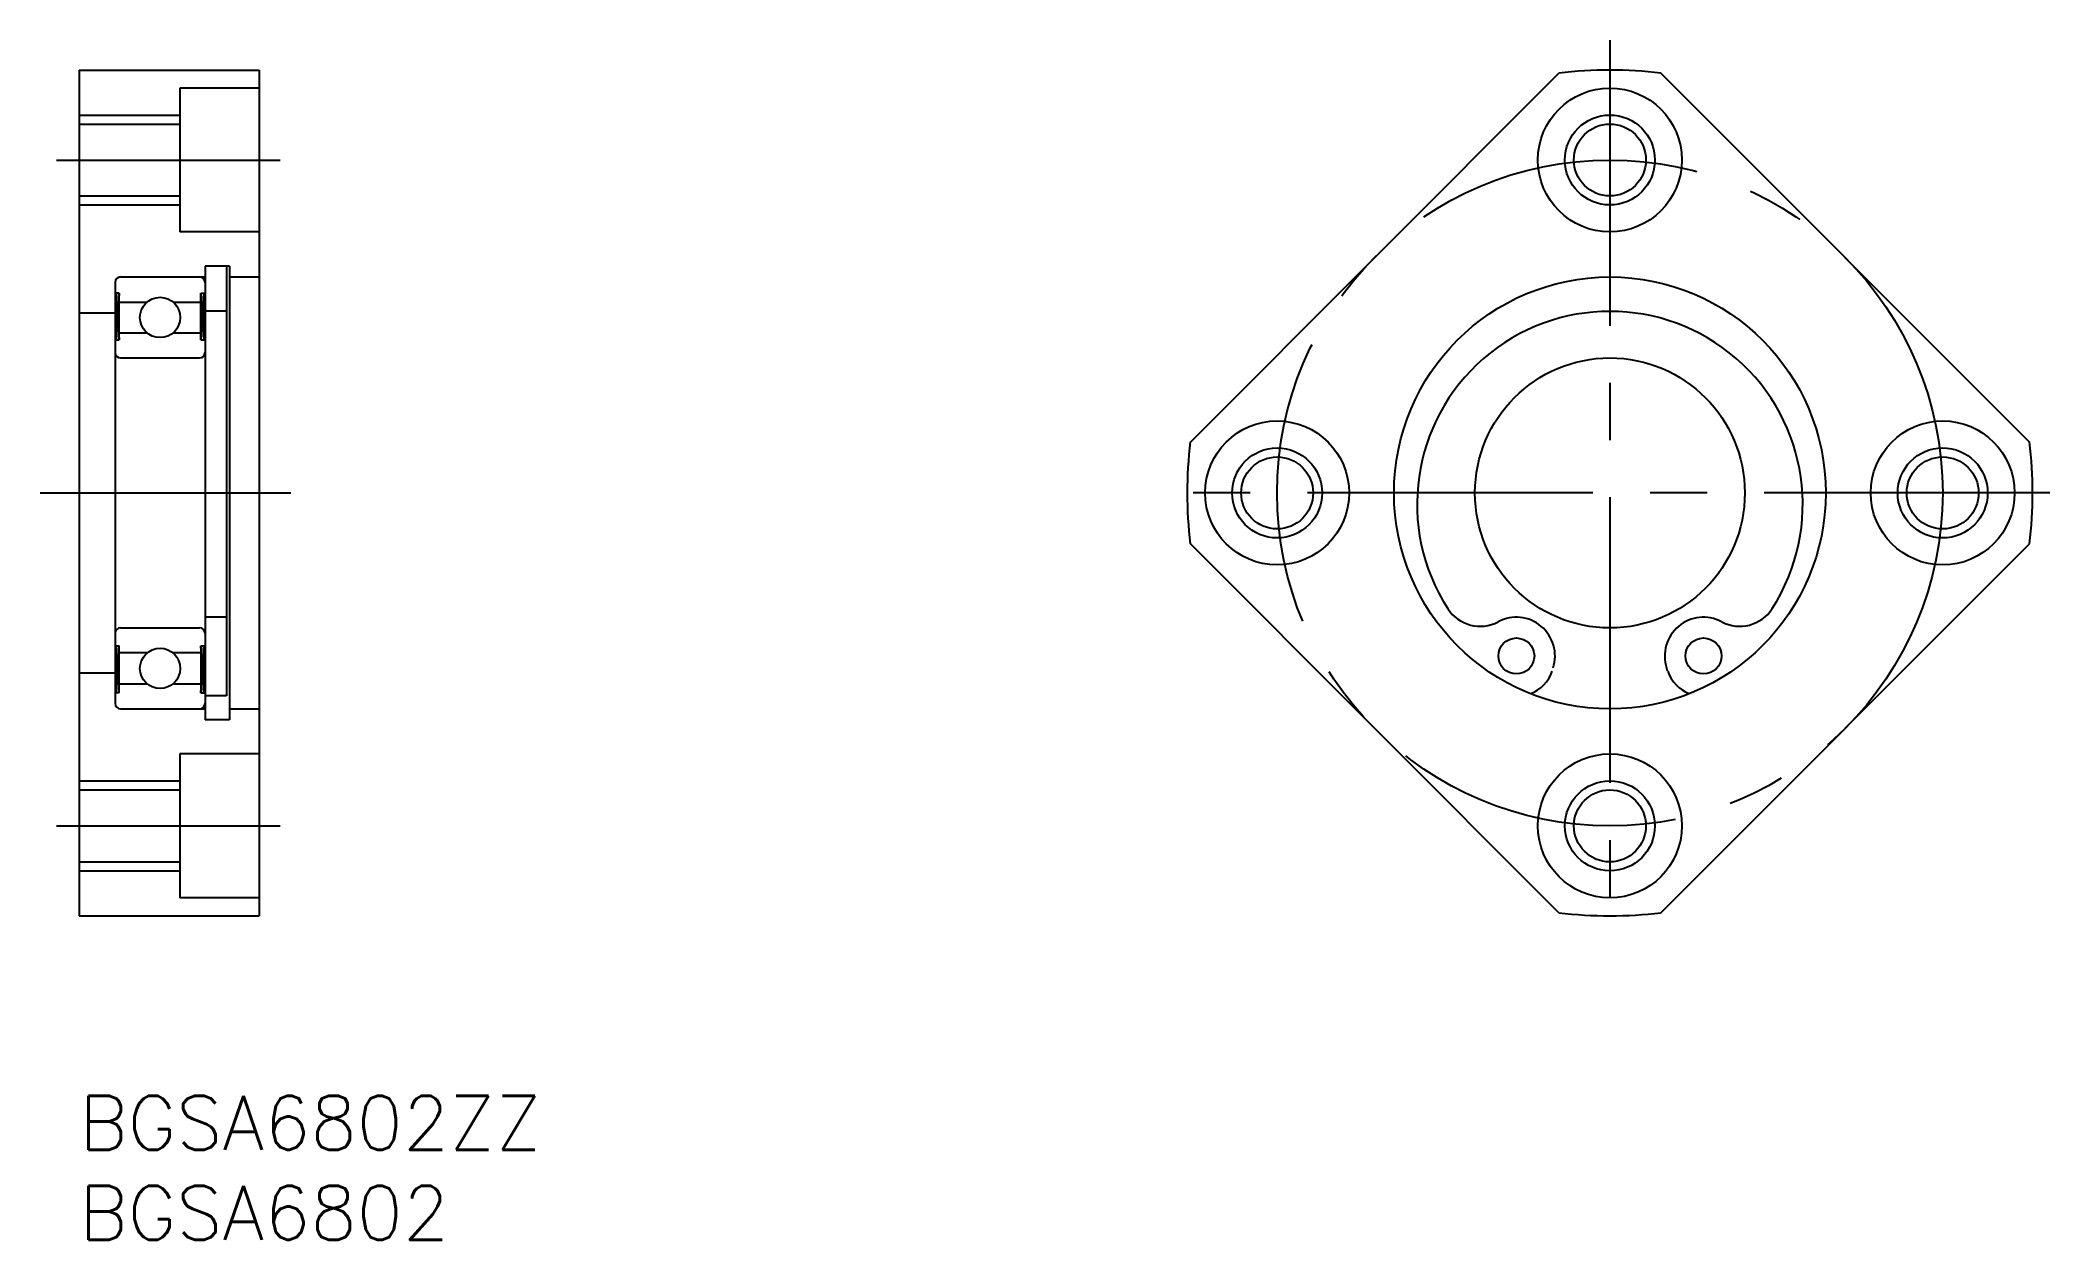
# Model space of a CAD drawing. Extents: x -2 to 110, y -8 to 59.
import ezdxf

# ---------------------------------------------------------------- set-up
doc = ezdxf.new("R2010")
doc.units = 0
doc.header["$LTSCALE"] = 0.5
doc.linetypes.add('CENTER', pattern=[50.8, 31.75, -6.35, 6.35, -6.35])
for name, color, linetype in [('MSM_CENTER', 1, 'CENTER'), ('MSM_CONTINUOUS', 7, 'CONTINUOUS'), ('MSM_NARROW', 5, 'CONTINUOUS'), ('MSM_PART_NUMBER', 7, 'CONTINUOUS')]:
    doc.layers.add(name, color=color, linetype=linetype)
doc.styles.get("Standard").update_dxf_attribs({"font": 'txt.shx', "height": 3, "bigfont": 'bigfont.shx'})

# ---------------------------------------------------------------- blocks, each defined once
blk = doc.blocks.new('*U8')
at = {"layer": 'MSM_PART_NUMBER'}
blk.add_text('BGSA6802ZZ', height=3, dxfattribs=at).set_placement((0, -3))
blk = doc.blocks.new('*U9')
at = {"layer": 'MSM_PART_NUMBER'}
blk.add_text('BGSA6802', height=3, dxfattribs=at).set_placement((0, -8))

msp = doc.modelspace()

# ---------------------------------------------------------------- linework, layer by layer
at = {"layer": 'MSM_CENTER'}
for p, q in [((85.1, 58.66), (85.1, 8.96)), ((-1.25, 52), (11.18, 52)), ((-2.17, 33.5), (11.77, 33.5)), ((109.56, 33.5), (60.32, 33.5)), ((-1.25, 15), (11.18, 15))]:
    msp.add_line(p, q, dxfattribs=at)
msp.add_circle((85.1, 33.5), 18.5, dxfattribs=at)
at = {"layer": 'MSM_CONTINUOUS'}
for p, q in [((0, 57), (0, 10)), ((0, 57), (10, 57)), ((10, 57), (10, 10)), ((5.6, 56), (5.6, 48)), ((10, 56), (5.6, 56)), ((61.78, 36.33), (82.27, 56.83)), ((108.43, 36.33), (87.94, 56.83)), ((0, 54), (5.6, 54)), ((0, 50), (5.6, 50)), ((10, 48), (5.6, 48)), ((7, 46.1), (7, 20.9)), ((8.35, 46.1, 0.5), (7, 46.1, 0.5)), ((8.2, 46.1), (8.2, 22.22)), ((8.35, 46.1), (8.35, 20.9)), ((2, 45.2), (2, 21.8)), ((2.3, 45.5), (7, 45.5)), ((8.35, 45.5), (10, 45.5)), ((2.23, 44.6), (2, 44.6)), ((2.06, 42), (2.06, 44.6)), ((2.06, 44.6), (2.23, 42)), ((2.23, 44.6), (2.06, 42)), ((2.23, 42), (2.23, 44.6)), ((2.23, 44.1), (3.76, 44.1)), ((5.24, 44.1), (6.77, 44.1)), ((6.77, 44.6), (7, 44.6)), ((6.77, 42), (6.77, 44.6)), ((6.77, 44.6), (6.94, 42)), ((6.94, 44.6), (6.77, 42)), ((6.94, 44.6), (6.94, 42)), ((8.2, 43.6, 0.5), (7, 43.6, 0.5)), ((0, 43.5), (2, 43.5)), ((2, 42), (2.23, 42)), ((3.79, 42.37), (2.23, 42.37)), ((6.77, 42.37), (5.21, 42.37)), ((6.77, 42), (7, 42)), ((2.3, 41), (6.7, 41)), ((82.27, 10.17), (61.78, 30.67)), ((87.94, 10.17), (108.43, 30.67)), ((2.3, 26), (6.7, 26)), ((8.2, 26.59, 0.5), (7, 26.59, 0.5)), ((2, 25), (2.23, 25)), ((2.06, 25), (2.06, 22.4)), ((2.06, 22.4), (2.23, 25)), ((2.23, 22.4), (2.06, 25)), ((2.23, 22.4), (2.23, 25)), ((3.79, 24.62), (2.23, 24.62)), ((6.77, 24.62), (5.21, 24.62)), ((6.77, 25), (6.77, 22.4)), ((6.77, 25), (7, 25)), ((6.77, 22.4), (6.94, 25)), ((6.94, 22.4), (6.77, 25)), ((6.94, 22.4), (6.94, 25)), ((0, 23.5), (2, 23.5)), ((88.31, 23.6), (88.26, 23.77)), ((2.23, 22.4), (2, 22.4)), ((2.23, 22.9), (3.76, 22.9)), ((5.24, 22.9), (6.77, 22.9)), ((6.77, 22.4), (7, 22.4)), ((2.3, 21.5), (7, 21.5)), ((8.2, 22.22, 0.5), (7, 22.22, 0.5)), ((8.35, 21.5), (10, 21.5)), ((8.35, 20.9, 0.5), (7, 20.9, 0.5)), ((5.6, 19), (5.6, 11)), ((10, 19), (5.6, 19)), ((0, 17), (5.6, 17)), ((0, 13), (5.6, 13)), ((10, 11), (5.6, 11)), ((0, 10), (10, 10))]:
    msp.add_line(p, q, dxfattribs=at)
for centre, radius in [((85.1, 52), 4), ((85.1, 52), 2), ((85.1, 33.5), 12), ((4.5, 43.25), 1.12), ((85.1, 33.5), 7.5), ((66.6, 33.5), 4), ((103.6, 33.5), 4), ((66.6, 33.5), 2), ((103.6, 33.5), 2), ((4.5, 23.75), 1.12), ((79.9, 24.44), 1), ((90.3, 24.44), 1), ((85.1, 15), 4), ((85.1, 15), 2)]:
    msp.add_circle(centre, radius, dxfattribs=at)
for centre, radius, start, end in [((85.1, 33.5), 23.5, 83.0722, 96.9278), ((2.3, 45.2), 0.3, 90, 180), ((6.7, 45.2), 0.3, 0, 90), ((85.1, 32.87), 10.72, 327.2488, 212.7512), ((2.3, 41.3), 0.3, 180, 270), ((6.7, 41.3), 0.3, 270, 0), ((85.1, 33.5), 23.5, 173.0722, 186.9278), ((85.1, 33.5), 23.5, 353.0722, 6.9278), ((77.89, 28.24), 2.15, 212.7512, 297.8957), ((92.32, 28.24), 2.15, 242.1043, 327.2488), ((2.3, 25.7), 0.3, 90, 180), ((6.7, 25.7), 0.3, 0, 90), ((79.9, 24.44), 2.15, 342.0311, 117.8957), ((90.3, 24.44), 2.15, 62.1043, 197.9689), ((79.99, 24.22), 2, 290.4713, 342.0311), ((90.22, 24.22), 2, 197.9689, 249.5287), ((2.3, 21.8), 0.3, 180, 270), ((6.7, 21.8), 0.3, 270, 0), ((85.1, 33.5), 23.5, 263.0722, 276.9278)]:
    msp.add_arc(centre, radius, start, end, dxfattribs=at)
at = {"layer": 'MSM_NARROW'}
for p, q in [((0, 54.5), (5.6, 54.5)), ((0, 49.5), (5.6, 49.5)), ((0, 17.5), (5.6, 17.5)), ((0, 12.5), (5.6, 12.5))]:
    msp.add_line(p, q, dxfattribs=at)
for centre in [(85.1, 52), (66.6, 33.5), (103.6, 33.5), (85.1, 15)]:
    msp.add_circle(centre, 2.5, dxfattribs=at)

# ---------------------------------------------------------------- block references
at = {"layer": 'MSM_CONTINUOUS'}
for name in ['*U8', '*U9']:
    msp.add_blockref(name, (0, 0), dxfattribs=at)

doc.saveas('drawing.dxf')
